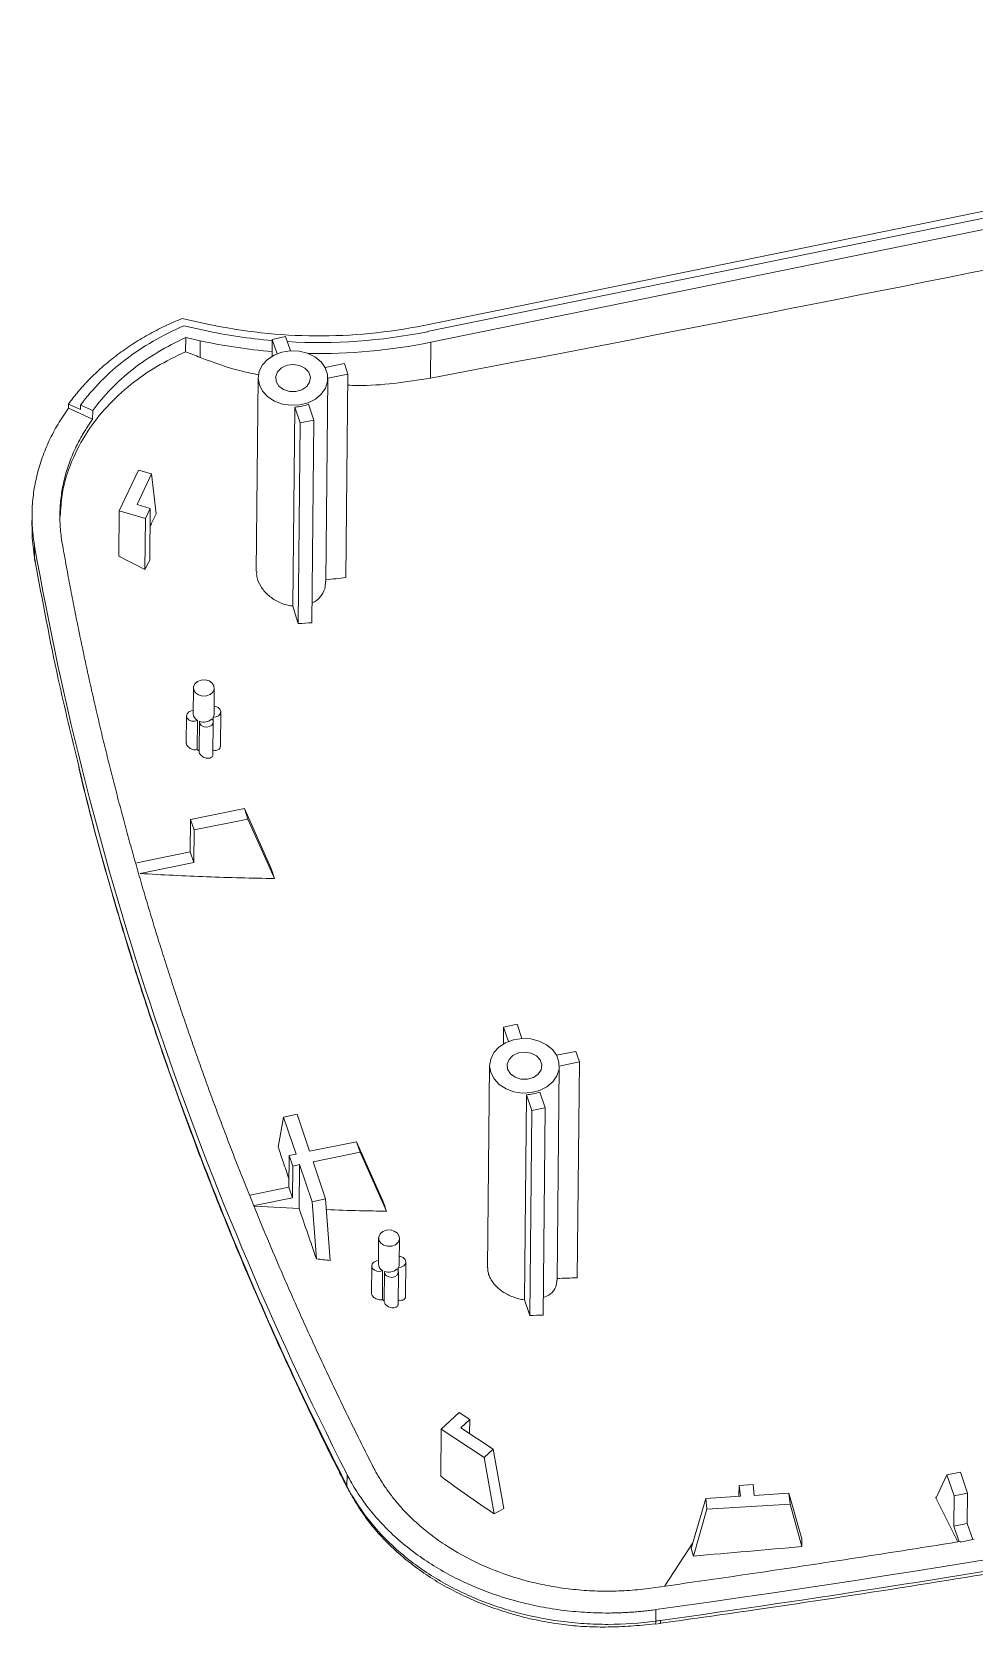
# Model space of a CAD drawing. Header units: inches. Extents: x 1813 to 4686, y 284 to 889.
# Drawn here: x 2461.2 to 2508.6, y 420 to 500.3 of the extents above; entities that cross this region are included whole.
import ezdxf

# ---------------------------------------------------------------- set-up
doc = ezdxf.new("R2010")
doc.units = ezdxf.units.IN
doc.header["$LTSCALE"] = 15

msp = doc.modelspace()

# ---------------------------------------------------------------- linework, layer by layer
at = {"color": 7, "linetype": 'Continuous', "lineweight": 15}
for p, q in [((2553.276, 500.271), (2480.921, 485.511)), ((2481.102, 485.196), (2553.457, 499.956)), ((2481.281, 484.663), (2553.636, 499.424)), ((2470.051, 485.579), (2468.775, 485.856)), ((2468.861, 485.485), (2469.87, 485.266)), ((2468.954, 484.895), (2468.947, 484.189)), ((2469.687, 484.736), (2468.954, 484.895)), ((2469.687, 484.736), (2469.678, 483.902)), ((2473.293, 483.964), (2473.301, 484.81)), ((2473.978, 484.948), (2473.301, 484.81)), ((2473.301, 484.81), (2473.544, 484.088)), ((2474.218, 484.235), (2473.978, 484.948)), ((2481.264, 482.861), (2481.281, 484.663)), ((2476.93, 483.588), (2475.961, 483.391)), ((2476.098, 482.85), (2477.109, 483.056)), ((2477.109, 483.056), (2476.93, 483.588)), ((2477.008, 472.826), (2477.109, 483.056)), ((2472.598, 482.881), (2472.502, 473.157)), ((2475.997, 472.625), (2476.098, 482.847)), ((2463.058, 481.341), (2463.06, 481.558)), ((2464.275, 480.793), (2463.058, 481.341)), ((2463.06, 481.558), (2463.669, 481.283)), ((2463.669, 481.283), (2463.671, 481.5)), ((2464.279, 481.226), (2463.671, 481.5)), ((2474.348, 471.394), (2474.447, 481.405)), ((2474.447, 481.405), (2474.716, 480.607)), ((2475.392, 480.745), (2475.124, 481.543)), ((2464.275, 480.793), (2464.279, 481.226)), ((2474.616, 470.517), (2474.716, 480.607)), ((2474.716, 480.607), (2475.392, 480.745)), ((2475.292, 470.557), (2475.392, 480.745)), ((2466.578, 478.239), (2465.613, 476.179)), ((2467.236, 478.047), (2466.578, 478.239)), ((2466.511, 476.502), (2467.236, 478.047)), ((2467.461, 476.029), (2467.236, 478.047)), ((2461.227, 475.995), (2461.221, 475.423)), ((2465.59, 473.907), (2465.613, 476.179)), ((2465.613, 476.179), (2466.927, 475.795)), ((2467.168, 476.31), (2466.511, 476.502)), ((2466.901, 473.234), (2466.927, 475.795)), ((2466.927, 475.795), (2467.168, 476.31)), ((2467.142, 473.704), (2467.168, 476.31)), ((2461.359, 474.405), (2461.353, 473.826)), ((2461.357, 473.778), (2461.353, 473.826)), ((2461.358, 473.778), (2461.39, 473.592)), ((2469.342, 467.284), (2469.329, 465.984)), ((2470.379, 465.974), (2470.392, 467.274)), ((2468.997, 465.879), (2468.983, 464.515)), ((2469.53, 464.175), (2469.544, 465.647)), ((2469.639, 465.583), (2469.624, 464.093)), ((2470.323, 463.934), (2470.339, 465.576)), ((2470.332, 465.633), (2470.334, 465.808)), ((2470.695, 464.332), (2470.712, 466.079)), ((2469.183, 459.032), (2469.199, 460.667)), ((2471.906, 461.22), (2469.199, 460.667)), ((2469.199, 460.667), (2469.379, 460.135)), ((2469.379, 460.135), (2472.085, 460.687)), ((2472.085, 460.687), (2471.906, 461.22)), ((2473.239, 458.236), (2471.906, 461.22)), ((2473.421, 457.697), (2472.085, 460.687)), ((2469.362, 458.5), (2469.379, 460.135)), ((2466.503, 458.485), (2469.183, 459.032)), ((2469.183, 459.032), (2469.362, 458.5)), ((2466.656, 457.948), (2469.362, 458.5)), ((2484.931, 449.379), (2484.939, 450.224)), ((2485.616, 450.362), (2484.939, 450.224)), ((2484.939, 450.224), (2485.182, 449.502)), ((2485.856, 449.649), (2485.616, 450.362)), ((2488.568, 449.003), (2487.599, 448.805)), ((2487.736, 448.264), (2488.747, 448.471)), ((2488.747, 448.471), (2488.568, 449.003)), ((2488.64, 437.618), (2488.747, 448.471)), ((2484.236, 448.295), (2484.135, 438.108)), ((2487.629, 437.499), (2487.736, 448.261)), ((2487.03, 446.159), (2486.762, 446.957)), ((2485.983, 436.505), (2486.085, 446.819)), ((2486.085, 446.819), (2486.354, 446.021)), ((2486.354, 446.021), (2487.03, 446.159)), ((2486.927, 435.737), (2487.03, 446.159)), ((2473.603, 444.188), (2473.874, 445.7)), ((2474.551, 445.838), (2473.874, 445.7)), ((2473.874, 445.7), (2474.501, 443.838)), ((2475.178, 443.976), (2474.551, 445.838)), ((2486.252, 435.722), (2486.354, 446.021)), ((2477.546, 444.459), (2475.178, 443.976)), ((2477.725, 443.927), (2477.546, 444.459)), ((2478.872, 441.49), (2477.546, 444.459)), ((2474.147, 442.167), (2474.163, 443.769)), ((2474.501, 443.838), (2474.163, 443.769)), ((2474.163, 443.769), (2474.342, 443.237)), ((2475.357, 443.444), (2477.725, 443.927)), ((2479.048, 440.965), (2477.725, 443.927)), ((2474.326, 441.635), (2474.342, 443.237)), ((2474.342, 443.237), (2474.68, 443.306)), ((2474.658, 441.094), (2474.68, 443.306)), ((2474.68, 443.306), (2475.307, 441.443)), ((2475.983, 441.581), (2475.357, 443.444)), ((2472.194, 441.769), (2474.147, 442.167)), ((2474.147, 442.167), (2474.326, 441.635)), ((2472.415, 441.245), (2474.326, 441.635)), ((2475.307, 441.443), (2475.983, 441.581)), ((2475.525, 438.566), (2475.307, 441.443)), ((2476.219, 438.483), (2475.983, 441.581)), ((2472.428, 441.214), (2474.658, 441.094)), ((2478.653, 439.616), (2478.64, 438.315)), ((2479.69, 438.305), (2479.703, 439.605)), ((2478.307, 438.21), (2478.294, 436.843)), ((2479.642, 437.964), (2479.644, 438.14)), ((2480.005, 436.666), (2480.022, 438.41)), ((2478.84, 436.518), (2478.854, 437.979)), ((2478.949, 437.915), (2478.935, 436.439)), ((2479.633, 436.287), (2479.649, 437.908)), ((2482.703, 430.846), (2481.799, 430.01)), ((2483.237, 430.489), (2482.703, 430.846)), ((2481.776, 427.635), (2481.799, 430.01)), ((2481.799, 430.01), (2483.954, 428.573)), ((2482.786, 430.071), (2483.237, 430.489)), ((2484.405, 428.991), (2482.786, 430.071)), ((2483.23, 429.774), (2483.237, 430.489)), ((2483.954, 428.573), (2484.405, 428.991)), ((2484.466, 425.75), (2483.954, 428.573)), ((2484.946, 426.011), (2484.405, 428.991)), ((2477.067, 427.723), (2477.061, 427.143)), ((2506.677, 426.551), (2507.228, 427.706)), ((2507.228, 427.706), (2507.905, 427.844)), ((2507.228, 427.706), (2507.586, 426.642)), ((2508.263, 426.78), (2507.905, 427.844)), ((2477.001, 427.194), (2477.089, 427.023)), ((2496.759, 426.623), (2496.783, 427.176)), ((2497.48, 427.22), (2496.783, 427.176)), ((2496.783, 427.176), (2496.842, 426.628)), ((2497.539, 426.672), (2497.48, 427.22)), ((2494.371, 423.999), (2495.098, 426.52)), ((2496.842, 426.628), (2495.098, 426.52)), ((2495.098, 426.52), (2495.157, 425.972)), ((2495.157, 425.972), (2499.342, 426.233)), ((2499.283, 426.781), (2497.539, 426.672)), ((2499.342, 426.233), (2499.283, 426.781)), ((2499.923, 424.484), (2499.283, 426.781)), ((2499.937, 424.099), (2499.342, 426.233)), ((2506.664, 426.589), (2506.698, 426.596)), ((2506.664, 426.552), (2506.664, 426.589)), ((2506.664, 426.589), (2506.677, 426.551)), ((2506.664, 426.552), (2507.768, 424.334)), ((2507.586, 426.642), (2507.571, 425.125)), ((2507.586, 426.642), (2508.263, 426.78)), ((2508.248, 425.263), (2508.263, 426.78)), ((2494.478, 423.619), (2495.157, 425.972)), ((2508.248, 425.263), (2507.571, 425.125)), ((2508.521, 424.451), (2508.248, 425.263)), ((2507.571, 425.125), (2507.834, 424.344)), ((2507.915, 424.328), (2508.591, 424.466)), ((2507.906, 424.355), (2507.915, 424.328)), ((2492.591, 420.927), (2492.585, 420.348)), ((2492.553, 420.195), (2492.802, 420.228))]:
    msp.add_line(p, q, dxfattribs=at)
at = {"color": 8, "linetype": 'Continuous', "lineweight": 15}
for p, q in [((2477, 427.199), (2476.974, 427.315)), ((2494.451, 424.278), (2493.045, 422.116))]:
    msp.add_line(p, q, dxfattribs=at)
at = {"color": 7, "linetype": 'Continuous', "lineweight": 15, "flags": 128}
for points in [[(2472.656, 482.519), (2472.598, 482.86), (2472.65, 483.202), (2472.808, 483.523), (2473.063, 483.802), (2473.399, 484.022), (2473.795, 484.17), (2474.225, 484.235), (2474.663, 484.214), (2475.081, 484.109), (2475.453, 483.925), (2475.756, 483.674), (2475.97, 483.373), (2476.082, 483.04), (2476.085, 482.695), (2475.979, 482.361), (2475.771, 482.059), (2475.473, 481.807), (2475.104, 481.622), (2474.688, 481.515), (2474.251, 481.492), (2473.819, 481.556), (2473.421, 481.702), (2473.081, 481.921), (2472.82, 482.199), (2472.656, 482.519)], [(2473.502, 482.691), (2473.478, 482.943), (2473.572, 483.184), (2473.77, 483.382), (2474.047, 483.51), (2474.364, 483.551), (2474.679, 483.499), (2474.949, 483.361), (2475.138, 483.156), (2475.22, 482.911), (2475.185, 482.66), (2475.036, 482.437), (2474.794, 482.271), (2474.492, 482.186), (2474.171, 482.192), (2473.873, 482.288), (2473.64, 482.463), (2473.502, 482.691)], [(2461.235, 475.423), (2461.236, 474.82), (2461.353, 473.826), (2461.353, 473.826), (2461.353, 473.826)], [(2470.375, 467.382), (2470.285, 467.527), (2470.131, 467.634), (2469.937, 467.687), (2469.733, 467.678), (2469.549, 467.608), (2469.413, 467.488), (2469.347, 467.336), (2469.36, 467.175), (2469.45, 467.031), (2469.603, 466.924), (2469.797, 466.871), (2470.002, 466.88), (2470.186, 466.95), (2470.321, 467.07), (2470.388, 467.222), (2470.375, 467.382)], [(2469.544, 465.647), (2469.407, 465.604), (2469.26, 465.609), (2469.128, 465.662), (2469.035, 465.752), (2468.997, 465.864), (2469.022, 465.978), (2469.104, 466.074), (2469.229, 466.135), (2469.331, 466.15)], [(2470.383, 466.357), (2470.449, 466.348), (2470.581, 466.296), (2470.674, 466.206), (2470.712, 466.094), (2470.687, 465.98), (2470.605, 465.884), (2470.48, 465.823), (2470.334, 465.808), (2470.334, 465.808)], [(2470.278, 465.733), (2470.333, 465.626), (2470.328, 465.51), (2470.262, 465.407), (2470.148, 465.334), (2470.005, 465.305), (2469.859, 465.325), (2469.737, 465.39), (2469.659, 465.488), (2469.64, 465.603)], [(2484.294, 447.933), (2484.236, 448.275), (2484.287, 448.617), (2484.446, 448.937), (2484.701, 449.216), (2485.037, 449.437), (2485.433, 449.584), (2485.863, 449.65), (2486.301, 449.629), (2486.719, 449.523), (2487.091, 449.339), (2487.394, 449.089), (2487.608, 448.787), (2487.72, 448.454), (2487.723, 448.109), (2487.617, 447.776), (2487.409, 447.473), (2487.111, 447.222), (2486.742, 447.036), (2486.326, 446.929), (2485.889, 446.906), (2485.457, 446.97), (2485.059, 447.116), (2484.719, 447.335), (2484.458, 447.613), (2484.294, 447.933)], [(2485.14, 448.106), (2485.116, 448.358), (2485.21, 448.599), (2485.408, 448.797), (2485.685, 448.925), (2486.002, 448.965), (2486.317, 448.913), (2486.587, 448.775), (2486.776, 448.57), (2486.858, 448.326), (2486.823, 448.075), (2486.674, 447.851), (2486.432, 447.686), (2486.13, 447.6), (2485.809, 447.606), (2485.511, 447.703), (2485.278, 447.877), (2485.14, 448.106)], [(2479.685, 439.714), (2479.595, 439.859), (2479.442, 439.966), (2479.248, 440.019), (2479.043, 440.01), (2478.859, 439.94), (2478.724, 439.819), (2478.657, 439.668), (2478.67, 439.507), (2478.76, 439.362), (2478.914, 439.255), (2479.107, 439.202), (2479.312, 439.211), (2479.496, 439.281), (2479.631, 439.401), (2479.698, 439.553), (2479.685, 439.714)], [(2478.641, 438.481), (2478.539, 438.466), (2478.414, 438.405), (2478.332, 438.309), (2478.308, 438.195), (2478.345, 438.083), (2478.438, 437.993), (2478.57, 437.941), (2478.718, 437.936), (2478.854, 437.979), (2478.854, 437.979)], [(2478.95, 437.935), (2478.97, 437.82), (2479.047, 437.721), (2479.17, 437.656), (2479.315, 437.637), (2479.458, 437.666), (2479.572, 437.738), (2479.638, 437.842), (2479.644, 437.957), (2479.588, 438.065)], [(2479.644, 438.14), (2479.79, 438.155), (2479.915, 438.215), (2479.998, 438.311), (2480.022, 438.425), (2479.984, 438.537), (2479.891, 438.628), (2479.759, 438.68), (2479.694, 438.688)]]:
    msp.add_lwpolyline(points, dxfattribs=at)
at = {"color": 7, "linetype": 'Continuous', "lineweight": 15}
for centre, radius, start, end in [((2475.649, 511.521), 26.539, 257.82414, 281.45972), ((2475.616, 512.14), 28.038, 257.7913, 265.25238), ((2475.613, 511.808), 27.157, 257.79092, 265.11551), ((2475.657, 512.049), 27.4, 266.66405, 281.46253), ((2475.667, 512.338), 28.238, 268.83043, 281.4693), ((2474.365, 483.535), 2.131, 272.20571, 290.85395), ((2469.722, 465.998), 0.393, 181.98543, 243.07243), ((2469.855, 466.177), 0.613, 249.45242, 313.60724), ((2470.043, 465.978), 0.337, 329.75614, 359.22012), ((2486.003, 448.949), 2.131, 272.20571, 290.85395), ((2479.032, 438.329), 0.393, 181.98543, 243.07243), ((2479.165, 438.509), 0.613, 249.45242, 313.60724), ((2479.353, 438.31), 0.337, 329.75614, 359.22012)]:
    msp.add_arc(centre, radius, start, end, dxfattribs=at)
at = {"color": 8, "linetype": 'Continuous', "lineweight": 15}
for centre, radius, start, end in [((2477.308, 427.138), 0.247, 178.78863, 208.72251), ((2492.397, 420.309), 0.192, 323.63501, 11.6872)]:
    msp.add_arc(centre, radius, start, end, dxfattribs=at)
at = {"color": 7, "linetype": 'Continuous', "lineweight": 15}
for points in [[(2553.619, 497.621), (2541.558, 494.985), (2517.438, 489.896), (2493.321, 485.145), (2481.264, 482.861)], [(2463.671, 481.5), (2464.276, 482.334), (2465.79, 483.875), (2467.786, 485.028), (2468.861, 485.485)], [(2469.678, 483.902), (2469.434, 483.997), (2469.19, 484.093), (2468.947, 484.189)], [(2461.359, 474.405), (2464.183, 458.352), (2469.419, 442.792), (2477.067, 427.723)], [(2461.353, 473.826), (2461.364, 473.764), (2461.374, 473.703), (2461.385, 473.642)], [(2465.59, 473.907), (2466.026, 473.681), (2466.463, 473.457), (2466.901, 473.234)], [(2466.901, 473.234), (2466.982, 473.389), (2467.062, 473.545), (2467.142, 473.704)], [(2475.994, 472.721), (2476.331, 472.754), (2476.669, 472.789), (2477.008, 472.826)], [(2474.348, 471.394), (2474.437, 471.1), (2474.527, 470.807), (2474.616, 470.517)], [(2474.616, 470.517), (2474.841, 470.529), (2475.066, 470.543), (2475.292, 470.557)], [(2473.421, 457.697), (2473.36, 457.877), (2473.3, 458.056), (2473.239, 458.236)], [(2479.048, 440.965), (2478.989, 441.14), (2478.931, 441.315), (2478.872, 441.49)], [(2474.658, 441.094), (2474.947, 440.249), (2475.236, 439.407), (2475.525, 438.566)], [(2492.591, 420.927), (2523.563, 425.265), (2553.912, 431.456), (2583.638, 439.5)], [(2475.525, 438.566), (2475.756, 438.538), (2475.987, 438.51), (2476.219, 438.483)], [(2487.626, 437.58), (2487.964, 437.592), (2488.302, 437.605), (2488.64, 437.618)], [(2485.983, 436.505), (2486.073, 436.244), (2486.162, 435.983), (2486.252, 435.722)], [(2486.252, 435.722), (2486.477, 435.726), (2486.702, 435.731), (2486.927, 435.737)], [(2481.776, 427.635), (2482.67, 426.969), (2483.568, 426.341), (2484.466, 425.75)], [(2476.974, 427.315), (2477.003, 427.258), (2477.032, 427.2), (2477.061, 427.143)], [(2484.466, 425.75), (2484.626, 425.836), (2484.786, 425.923), (2484.946, 426.011)], [(2499.937, 424.099), (2499.932, 424.227), (2499.928, 424.355), (2499.923, 424.484)], [(2494.371, 423.999), (2494.406, 423.872), (2494.442, 423.745), (2494.478, 423.619)], [(2494.478, 423.619), (2496.298, 423.777), (2498.117, 423.937), (2499.937, 424.099)], [(2492.585, 420.348), (2492.667, 420.359), (2492.75, 420.37), (2492.832, 420.382)]]:
    msp.add_open_spline(points, degree=3, dxfattribs=at)
for points, knots in [([(2463.06, 481.558), (2463.108, 481.623), (2463.204, 481.753), (2463.355, 481.946), (2463.51, 482.136), (2463.67, 482.323), (2463.834, 482.508), (2464.004, 482.69), (2464.324, 483.018), (2464.818, 483.479), (2465.518, 484.045), (2466.266, 484.567), (2466.926, 484.966), (2467.476, 485.262), (2467.899, 485.472), (2468.331, 485.672), (2468.627, 485.794), (2468.775, 485.856)], [0, 0, 0, 0, 0.0358968, 0.0717384, 0.10754, 0.1433166, 0.1790834, 0.2148557, 0.2506485, 0.3761144, 0.5015136, 0.6258337, 0.7502809, 0.8126669, 0.8750284, 0.937446, 1, 1, 1, 1]), ([(2468.954, 484.895), (2467.975, 484.457), (2467.093, 483.928), (2465.91, 483), (2465.537, 482.665), (2464.861, 481.968), (2464.554, 481.605), (2464.279, 481.226)], [0, 0, 0, 0, 0.5, 0.5, 0.75, 0.75, 1, 1, 1, 1]), ([(2468.947, 484.189), (2468.454, 483.95), (2467.468, 483.471), (2466.141, 482.536), (2464.967, 481.446), (2463.941, 480.143), (2463.17, 478.659), (2462.722, 477.211), (2462.67, 476.285), (2462.649, 475.919)], [0, 0, 0, 0, 0.135876, 0.271751, 0.416408, 0.561064, 0.726361, 0.89166, 1, 1, 1, 1]), ([(2469.678, 483.902), (2470.374, 483.641), (2471.336, 483.281), (2472.34, 483.084), (2472.618, 483.029)], [0, 0, 0, 0, 0.723263, 1, 1, 1, 1]), ([(2477.104, 482.505), (2477.264, 482.499), (2478.042, 482.472), (2479.439, 482.57), (2480.654, 482.764), (2481.264, 482.861)], [0, 0, 0, 0, 0.114628, 0.555547, 1, 1, 1, 1]), ([(2461.359, 474.405), (2461.344, 474.49), (2461.316, 474.661), (2461.283, 474.917), (2461.257, 475.173), (2461.239, 475.43), (2461.228, 475.687), (2461.225, 475.944), (2461.234, 476.415), (2461.293, 477.101), (2461.464, 477.991), (2461.726, 478.866), (2462.02, 479.578), (2462.299, 480.135), (2462.53, 480.546), (2462.781, 480.949), (2462.966, 481.21), (2463.058, 481.341)], [0, 0, 0, 0, 0.035798, 0.071542, 0.107252, 0.142947, 0.178647, 0.214371, 0.25014, 0.375339, 0.500401, 0.625321, 0.750069, 0.812676, 0.875131, 0.937537, 1, 1, 1, 1]), ([(2464.275, 480.793), (2464.227, 480.726), (2464.131, 480.592), (2463.995, 480.387), (2463.865, 480.181), (2463.741, 479.972), (2463.623, 479.76), (2463.511, 479.546), (2463.318, 479.152), (2463.076, 478.567), (2462.841, 477.781), (2462.687, 476.982), (2462.629, 476.308), (2462.624, 475.767), (2462.642, 475.361), (2462.68, 474.955), (2462.724, 474.685), (2462.745, 474.551)], [0, 0, 0, 0, 0.035667, 0.071314, 0.106961, 0.142628, 0.178333, 0.214098, 0.24994, 0.374448, 0.499059, 0.623864, 0.748773, 0.811598, 0.874339, 0.937105, 1, 1, 1, 1]), ([(2467.159, 475.399), (2467.176, 475.433), (2467.277, 475.636), (2467.377, 475.851), (2467.461, 476.029)], [0, 0, 0, 0, 0.170151, 1, 1, 1, 1]), ([(2462.745, 474.551), (2462.807, 474.204), (2462.931, 473.51), (2463.124, 472.471), (2463.324, 471.433), (2463.531, 470.397), (2463.745, 469.362), (2463.966, 468.329), (2464.193, 467.297), (2464.427, 466.266), (2464.668, 465.236), (2464.916, 464.208), (2465.171, 463.182), (2465.432, 462.157), (2465.7, 461.133), (2465.975, 460.11), (2466.257, 459.089), (2466.546, 458.07), (2466.841, 457.051), (2467.144, 456.035), (2467.453, 455.019), (2467.768, 454.005), (2468.091, 452.992), (2468.42, 451.981), (2468.757, 450.971), (2469.1, 449.962), (2469.449, 448.955), (2469.806, 447.949), (2470.169, 446.945), (2470.54, 445.942), (2470.917, 444.94), (2471.3, 443.94), (2471.691, 442.941), (2472.088, 441.944), (2472.493, 440.948), (2472.904, 439.953), (2473.321, 438.96), (2473.746, 437.968), (2474.178, 436.977), (2474.616, 435.988), (2475.061, 435), (2475.513, 434.014), (2475.971, 433.029), (2476.437, 432.046), (2476.909, 431.063), (2477.388, 430.083), (2477.873, 429.103), (2478.203, 428.451), (2478.367, 428.126)], [0, 0, 0, 0, 0.021839, 0.043665, 0.065478, 0.087279, 0.109069, 0.130847, 0.152616, 0.174374, 0.196124, 0.217865, 0.239598, 0.261324, 0.283043, 0.304756, 0.326463, 0.348166, 0.369865, 0.391559, 0.413251, 0.434941, 0.456628, 0.478314, 0.5, 0.521686, 0.543372, 0.565059, 0.586749, 0.608441, 0.630135, 0.651834, 0.673537, 0.695244, 0.716957, 0.738676, 0.760402, 0.782135, 0.803876, 0.825626, 0.847384, 0.869153, 0.890931, 0.912721, 0.934522, 0.956335, 0.978161, 1, 1, 1, 1]), ([(2461.385, 473.642), (2461.751, 471.667), (2462.389, 468.224), (2463.223, 464.807), (2463.578, 463.35)], [0, 0, 0, 0, 0.573792, 1, 1, 1, 1]), ([(2472.525, 473.157), (2472.521, 473.065), (2472.511, 472.809), (2472.704, 472.383), (2473.067, 471.941), (2473.577, 471.596), (2474.03, 471.437), (2474.29, 471.402), (2474.348, 471.394)], [0, 0, 0, 0, 0.113484, 0.312369, 0.515576, 0.724428, 0.938164, 1, 1, 1, 1]), ([(2475.302, 471.543), (2475.306, 471.545), (2475.475, 471.608), (2475.729, 471.839), (2475.965, 472.22), (2475.978, 472.505), (2475.983, 472.626)], [0, 0, 0, 0, 0.009556, 0.379082, 0.73573, 1, 1, 1, 1]), ([(2469.53, 464.175), (2469.493, 464.169), (2469.419, 464.156), (2469.292, 464.18), (2469.171, 464.235), (2469.07, 464.315), (2469.007, 464.406), (2468.98, 464.476), (2468.986, 464.509), (2468.987, 464.515)], [0, 0, 0, 0, 0.16815, 0.336225, 0.505323, 0.668882, 0.822608, 0.967424, 1, 1, 1, 1]), ([(2469.53, 464.175), (2469.545, 464.164), (2469.56, 464.153), (2469.592, 464.132), (2469.608, 464.122), (2469.625, 464.112)], [0, 0, 0, 0, 0.5, 0.5, 1, 1, 1, 1]), ([(2470.321, 463.934), (2470.321, 463.931), (2470.327, 463.9), (2470.303, 463.847), (2470.25, 463.785), (2470.163, 463.747), (2470.052, 463.737), (2469.928, 463.76), (2469.807, 463.815), (2469.708, 463.895), (2469.645, 463.987), (2469.623, 464.055), (2469.625, 464.088), (2469.625, 464.093)], [0, 0, 0, 0, 0.0102279, 0.1085235, 0.2092272, 0.3150139, 0.4268049, 0.5431415, 0.6602125, 0.7733861, 0.8799086, 0.9805282, 1, 1, 1, 1]), ([(2470.691, 464.332), (2470.691, 464.311), (2470.689, 464.262), (2470.644, 464.201), (2470.568, 464.153), (2470.465, 464.132), (2470.376, 464.14), (2470.326, 464.153), (2470.317, 464.155)], [0, 0, 0, 0, 0.14125, 0.330158, 0.527012, 0.734803, 0.95246, 1, 1, 1, 1]), ([(2463.575, 463.284), (2463.716, 462.701), (2464.163, 460.838), (2465.02, 457.714), (2466.141, 453.911), (2467.361, 450.133), (2468.67, 446.382), (2470.07, 442.658), (2471.562, 438.956), (2473.146, 435.273), (2474.831, 431.61), (2476.12, 428.919), (2476.875, 427.458), (2477.007, 427.202)], [0, 0, 0, 0, 0.04728, 0.151056, 0.254714, 0.358321, 0.461636, 0.56465, 0.667732, 0.770949, 0.874365, 0.978048, 1, 1, 1, 1]), ([(2466.656, 457.948), (2467.769, 457.879), (2468.889, 457.824), (2471.144, 457.74), (2472.28, 457.712), (2473.421, 457.697)], [0, 0, 0, 0, 0.5, 0.5, 1, 1, 1, 1]), ([(2473.603, 444.188), (2473.686, 443.943), (2473.869, 443.406), (2474.051, 442.871), (2474.151, 442.579)], [0, 0, 0, 0, 0.455154, 1, 1, 1, 1]), ([(2476.024, 441.043), (2476.581, 441.023), (2477.584, 440.988), (2478.597, 440.972), (2479.048, 440.965)], [0, 0, 0, 0, 0.554622, 1, 1, 1, 1]), ([(2492.832, 420.382), (2508.211, 422.541), (2523.46, 425.16), (2553.693, 431.328), (2568.632, 434.866), (2583.395, 438.856)], [0, 0, 0, 0, 0.5, 0.5, 1, 1, 1, 1]), ([(2484.136, 438.108), (2484.14, 438.036), (2484.147, 437.896), (2484.219, 437.678), (2484.331, 437.467), (2484.485, 437.265), (2484.673, 437.078), (2484.894, 436.91), (2485.14, 436.764), (2485.41, 436.644), (2485.694, 436.553), (2485.887, 436.521), (2485.983, 436.505)], [0, 0, 0, 0, 0.101217, 0.198919, 0.299548, 0.395774, 0.494727, 0.592218, 0.692359, 0.793178, 0.896708, 1, 1, 1, 1]), ([(2492.801, 420.238), (2494.461, 420.471), (2498.643, 421.058), (2505.326, 422.083), (2512.847, 423.304), (2520.34, 424.601), (2527.807, 425.97), (2535.247, 427.414), (2542.658, 428.93), (2550.039, 430.519), (2557.392, 432.18), (2564.72, 433.915), (2572.023, 435.726), (2578.233, 437.323), (2581.996, 438.343), (2583.344, 438.709)], [0, 0, 0, 0, 0.054005, 0.136078, 0.218069, 0.299989, 0.381857, 0.463694, 0.545496, 0.627191, 0.70889, 0.790629, 0.872427, 0.954304, 1, 1, 1, 1]), ([(2486.936, 436.616), (2487.06, 436.671), (2487.338, 436.794), (2487.584, 437.114), (2487.605, 437.382), (2487.614, 437.5)], [0, 0, 0, 0, 0.309073, 0.694271, 1, 1, 1, 1]), ([(2478.299, 436.843), (2478.297, 436.833), (2478.293, 436.796), (2478.325, 436.726), (2478.388, 436.646), (2478.478, 436.578), (2478.587, 436.528), (2478.706, 436.503), (2478.791, 436.506), (2478.833, 436.516), (2478.84, 436.518)], [0, 0, 0, 0, 0.059841, 0.205036, 0.346214, 0.489299, 0.639065, 0.797872, 0.964629, 1, 1, 1, 1]), ([(2478.84, 436.518), (2478.855, 436.507), (2478.87, 436.496), (2478.902, 436.476), (2478.919, 436.466), (2478.936, 436.457)], [0, 0, 0, 0, 0.5, 0.5, 1, 1, 1, 1]), ([(2478.938, 436.439), (2478.938, 436.418), (2478.939, 436.371), (2478.983, 436.293), (2479.056, 436.217), (2479.154, 436.154), (2479.267, 436.112), (2479.387, 436.097), (2479.498, 436.113), (2479.583, 436.161), (2479.63, 436.223), (2479.628, 436.27), (2479.628, 436.287)], [0, 0, 0, 0, 0.0760557, 0.1748495, 0.2728939, 0.3734079, 0.4791739, 0.5910858, 0.7075393, 0.8245897, 0.9376505, 1, 1, 1, 1]), ([(2479.628, 436.498), (2479.669, 436.489), (2479.753, 436.473), (2479.867, 436.49), (2479.952, 436.537), (2480.001, 436.6), (2480, 436.648), (2480, 436.666)], [0, 0, 0, 0, 0.2197644, 0.4394473, 0.6600557, 0.8736087, 1, 1, 1, 1]), ([(2492.591, 420.927), (2492.492, 420.914), (2492.295, 420.887), (2491.998, 420.854), (2491.701, 420.825), (2491.403, 420.801), (2491.105, 420.782), (2490.805, 420.768), (2490.506, 420.76), (2489.906, 420.752), (2489.007, 420.779), (2487.815, 420.895), (2486.638, 421.091), (2485.103, 421.457), (2483.266, 422.105), (2481.597, 422.991), (2480.392, 423.824), (2479.559, 424.507), (2478.803, 425.244), (2478.242, 425.898), (2477.837, 426.442), (2477.556, 426.86), (2477.297, 427.286), (2477.144, 427.577), (2477.067, 427.723)], [0, 0, 0, 0, 0.015649, 0.031276, 0.046887, 0.062491, 0.078094, 0.093704, 0.109328, 0.124972, 0.187358, 0.249723, 0.312341, 0.374938, 0.499767, 0.624815, 0.687323, 0.74981, 0.812375, 0.874919, 0.906222, 0.937465, 0.968705, 1, 1, 1, 1]), ([(2478.367, 428.126), (2478.406, 428.051), (2478.484, 427.9), (2478.609, 427.678), (2478.741, 427.459), (2478.879, 427.242), (2479.025, 427.027), (2479.177, 426.816), (2479.468, 426.433), (2479.929, 425.894), (2480.61, 425.232), (2481.36, 424.616), (2482.444, 423.867), (2483.947, 423.07), (2485.6, 422.486), (2486.981, 422.157), (2488.04, 421.981), (2489.113, 421.876), (2490.012, 421.849), (2490.732, 421.864), (2491.27, 421.894), (2491.806, 421.94), (2492.161, 421.986), (2492.339, 422.009)], [0, 0, 0, 0, 0.017891, 0.035757, 0.053608, 0.071457, 0.089312, 0.107185, 0.125087, 0.187619, 0.250196, 0.312671, 0.375191, 0.500239, 0.625068, 0.687652, 0.750283, 0.812636, 0.875035, 0.906296, 0.937506, 0.968722, 1, 1, 1, 1]), ([(2477.061, 427.143), (2477.36, 426.557), (2477.721, 425.997), (2478.553, 424.934), (2479.027, 424.43), (2480.092, 423.479), (2480.671, 423.044), (2481.91, 422.259), (2482.572, 421.906), (2483.63, 421.442), (2483.99, 421.3), (2484.724, 421.039), (2485.099, 420.921), (2486.24, 420.606), (2487.013, 420.449), (2488.19, 420.291), (2488.585, 420.252), (2489.382, 420.199), (2489.785, 420.185), (2490.993, 420.186), (2491.792, 420.24), (2492.585, 420.348)], [0, 0, 0, 0, 0.125, 0.125, 0.25, 0.25, 0.375, 0.375, 0.5, 0.5, 0.5625, 0.5625, 0.625, 0.625, 0.75, 0.75, 0.8125, 0.8125, 0.875, 0.875, 1, 1, 1, 1]), ([(2477.106, 427.026), (2477.16, 426.923), (2477.356, 426.549), (2477.731, 425.942), (2478.261, 425.198), (2478.872, 424.501), (2479.581, 423.811), (2480.377, 423.151), (2481.25, 422.537), (2482.183, 421.987), (2483.171, 421.499), (2484.213, 421.073), (2485.302, 420.714), (2486.424, 420.426), (2487.521, 420.224), (2488.602, 420.093), (2489.662, 420.042), (2490.775, 420.062), (2491.738, 420.123), (2492.338, 420.192), (2492.549, 420.216)], [0, 0, 0, 0, 0.022128, 0.080633, 0.133104, 0.189751, 0.247358, 0.308618, 0.369733, 0.430065, 0.490695, 0.552116, 0.613979, 0.675866, 0.737322, 0.791041, 0.847822, 0.904323, 0.966358, 1, 1, 1, 1]), ([(2492.339, 422.009), (2492.989, 422.101), (2494.29, 422.284), (2496.24, 422.565), (2498.189, 422.851), (2500.135, 423.142), (2502.081, 423.437), (2504.024, 423.738), (2505.966, 424.043), (2507.259, 424.251), (2507.906, 424.355)], [0, 0, 0, 0, 0.125097, 0.250163, 0.3752, 0.50021, 0.625194, 0.750152, 0.875087, 1, 1, 1, 1])]:
    msp.add_open_spline(points, degree=3, knots=knots, dxfattribs=at)
at = {"color": 8, "linetype": 'Continuous', "lineweight": 15}
for points, knots in [([(2463.578, 463.35), (2463.695, 462.843), (2464.27, 460.366), (2465.527, 455.948), (2467.355, 450.116), (2469.422, 444.337), (2471.709, 438.611), (2474.204, 432.927), (2476.05, 429.186), (2476.974, 427.315)], [0, 0, 0, 0, 0.04113, 0.201061, 0.361138, 0.52049, 0.679988, 0.839922, 1, 1, 1, 1]), ([(2492.801, 420.236), (2492.803, 420.234), (2492.815, 420.227), (2492.827, 420.271), (2492.83, 420.345), (2492.832, 420.382)], [0, 0, 0, 0, 0.125272, 0.562636, 1, 1, 1, 1])]:
    msp.add_open_spline(points, degree=3, knots=knots, dxfattribs=at)

doc.saveas('drawing.dxf')
